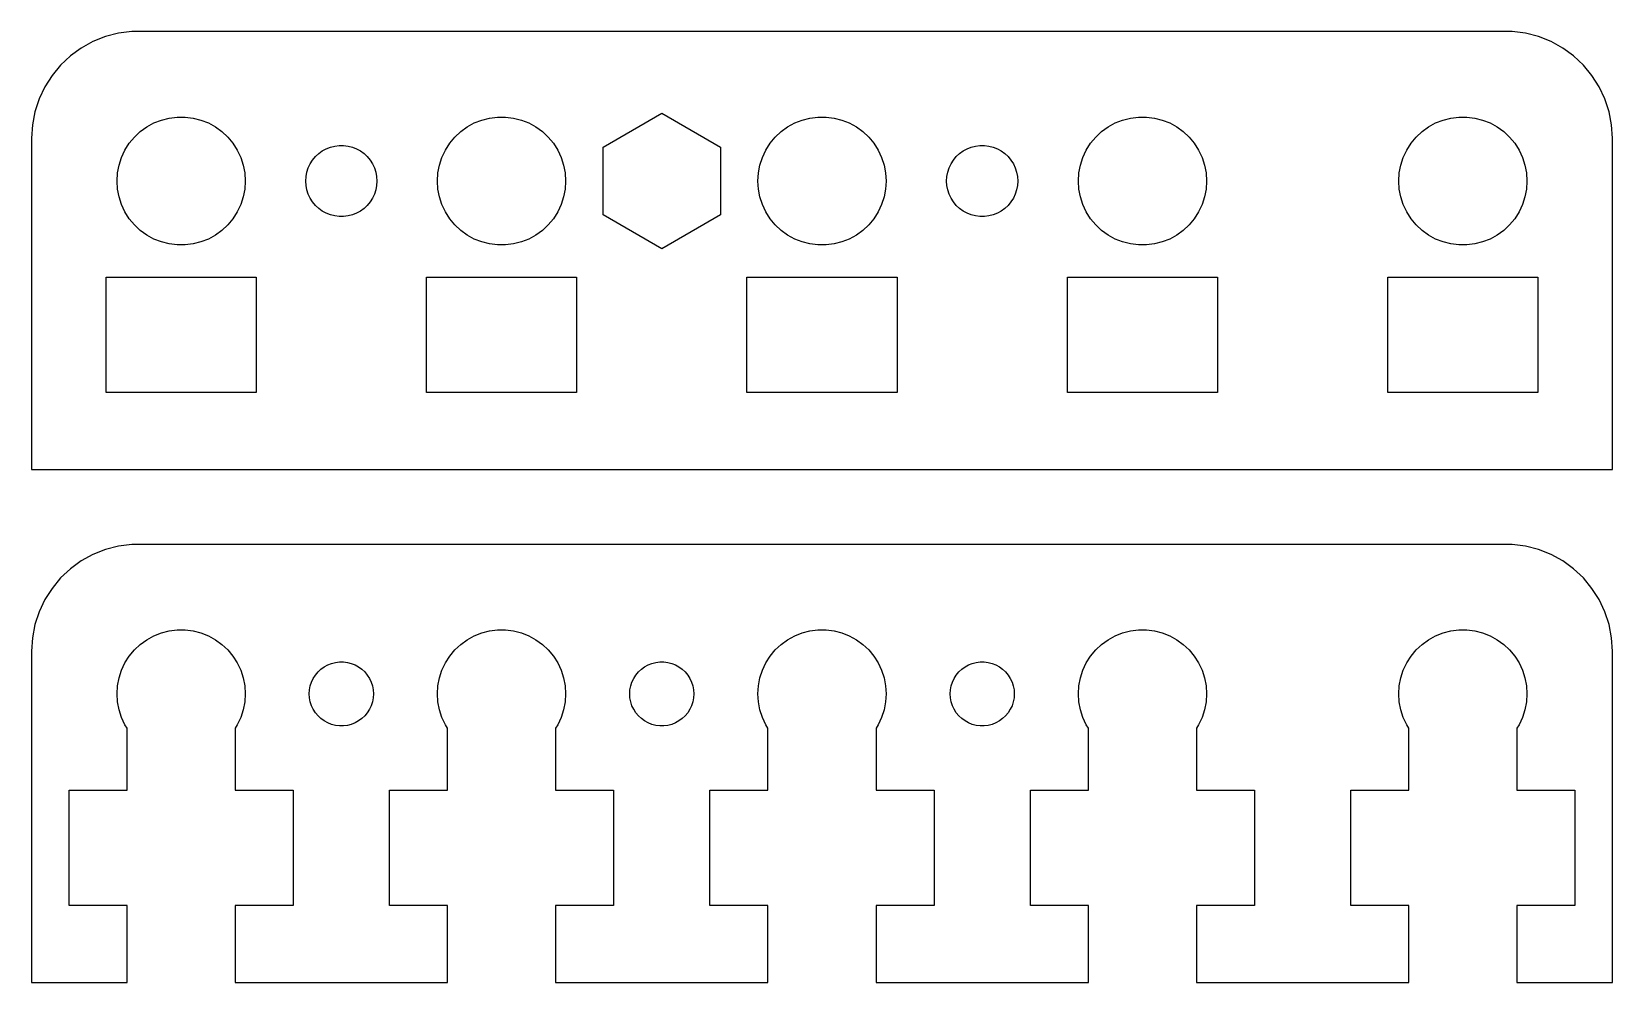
# Model space of a CAD drawing. Header units: metres. Extents: x -37 to 37, y 0 to 92.5.
# Drawn here: x -37 to 37, y 48 to 92.5 of the extents above; entities that cross this region are included whole.
import ezdxf

# ---------------------------------------------------------------- set-up
doc = ezdxf.new("R2010")
doc.units = ezdxf.units.M

msp = doc.modelspace()

# ---------------------------------------------------------------- linework, layer by layer
for p, q in [((-34.1289, 92.0241), (-34.6791, 91.7216)), ((-33.5451, 92.2553), (-34.1289, 92.0241)), ((-32.9369, 92.4114), (-33.5451, 92.2553)), ((-32.3139, 92.4901), (-32.9369, 92.4114)), ((32.3139, 92.4901), (-32.3139, 92.4901)), ((32.9369, 92.4114), (32.3139, 92.4901)), ((33.5451, 92.2553), (32.9369, 92.4114)), ((34.1289, 92.0241), (33.5451, 92.2553)), ((34.6791, 91.7216), (34.1289, 92.0241)), ((-35.1871, 91.3526), (-35.6448, 90.9227)), ((-34.6791, 91.7216), (-35.1871, 91.3526)), ((35.1871, 91.3526), (34.6791, 91.7216)), ((35.6448, 90.9227), (35.1871, 91.3526)), ((-36.0451, 90.4389), (-36.3815, 89.9088)), ((-35.6448, 90.9227), (-36.0451, 90.4389)), ((36.0451, 90.4389), (35.6448, 90.9227)), ((36.3815, 89.9088), (36.0451, 90.4389)), ((-36.3815, 89.9088), (-36.6489, 89.3406)), ((36.6489, 89.3406), (36.3815, 89.9088)), ((-36.6489, 89.3406), (-36.8429, 88.7434)), ((36.8429, 88.7434), (36.6489, 89.3406)), ((-36.9606, 88.1267), (-37, 87.5)), ((-36.8429, 88.7434), (-36.9606, 88.1267)), ((-31.6075, 88.033), (-31.2773, 88.2145)), ((-31.2773, 88.2145), (-30.927, 88.3532)), ((-30.927, 88.3532), (-30.5621, 88.4469)), ((-30.5621, 88.4469), (-30.1884, 88.4941)), ((-30.1884, 88.4941), (-29.8116, 88.4941)), ((-29.8116, 88.4941), (-29.4379, 88.4469)), ((-29.4379, 88.4469), (-29.0729, 88.3532)), ((-29.0729, 88.3532), (-28.7227, 88.2145)), ((-28.7227, 88.2145), (-28.3925, 88.033)), ((-16.6075, 88.033), (-16.2773, 88.2145)), ((-16.2773, 88.2145), (-15.927, 88.3532)), ((-15.927, 88.3532), (-15.5621, 88.4469)), ((-15.5621, 88.4469), (-15.1884, 88.4941)), ((-15.1884, 88.4941), (-14.8116, 88.4941)), ((-14.8116, 88.4941), (-14.4379, 88.4469)), ((-14.4379, 88.4469), (-14.0729, 88.3532)), ((-14.0729, 88.3532), (-13.7227, 88.2145)), ((-13.7227, 88.2145), (-13.3925, 88.033)), ((-10.2483, 87.0867), (-7.49998, 88.6735)), ((-7.49998, 88.6735), (-4.75166, 87.0867)), ((-1.60747, 88.033), (-1.27733, 88.2145)), ((-1.27733, 88.2145), (-0.92705, 88.3532)), ((-0.92705, 88.3532), (-0.56213, 88.4469)), ((-0.56213, 88.4469), (-0.18837, 88.4941)), ((-0.18837, 88.4941), (0.18837, 88.4941)), ((0.18837, 88.4941), (0.56213, 88.4469)), ((0.56213, 88.4469), (0.92705, 88.3532)), ((0.92705, 88.3532), (1.27733, 88.2145)), ((1.27733, 88.2145), (1.60747, 88.033)), ((13.3925, 88.033), (13.7227, 88.2145)), ((13.7227, 88.2145), (14.0729, 88.3532)), ((14.0729, 88.3532), (14.4379, 88.4469)), ((14.4379, 88.4469), (14.8116, 88.4941)), ((14.8116, 88.4941), (15.1884, 88.4941)), ((15.1884, 88.4941), (15.5621, 88.4469)), ((15.5621, 88.4469), (15.927, 88.3532)), ((15.927, 88.3532), (16.2773, 88.2145)), ((16.2773, 88.2145), (16.6075, 88.033)), ((28.3925, 88.033), (28.7227, 88.2145)), ((28.7227, 88.2145), (29.0729, 88.3532)), ((29.0729, 88.3532), (29.4379, 88.4469)), ((29.4379, 88.4469), (29.8116, 88.4941)), ((29.8116, 88.4941), (30.1884, 88.4941)), ((30.1884, 88.4941), (30.5621, 88.4469)), ((30.5621, 88.4469), (30.927, 88.3532)), ((30.927, 88.3532), (31.2773, 88.2145)), ((31.2773, 88.2145), (31.6075, 88.033)), ((36.9606, 88.1267), (36.8429, 88.7434)), ((37, 87.5), (36.9606, 88.1267)), ((-37, 87.5), (-37, 72)), ((-32.427, 87.2634), (-32.1869, 87.5536)), ((-32.1869, 87.5536), (-31.9123, 87.8115)), ((-31.9123, 87.8115), (-31.6075, 88.033)), ((-28.3925, 88.033), (-28.0877, 87.8115)), ((-28.0877, 87.8115), (-27.8131, 87.5536)), ((-27.8131, 87.5536), (-27.5729, 87.2634)), ((-17.427, 87.2634), (-17.1869, 87.5536)), ((-17.1869, 87.5536), (-16.9123, 87.8115)), ((-16.9123, 87.8115), (-16.6075, 88.033)), ((-13.3925, 88.033), (-13.0877, 87.8115)), ((-13.0877, 87.8115), (-12.8131, 87.5536)), ((-12.8131, 87.5536), (-12.5729, 87.2634)), ((-2.42705, 87.2634), (-2.1869, 87.5536)), ((-2.1869, 87.5536), (-1.91226, 87.8115)), ((-1.91226, 87.8115), (-1.60747, 88.033)), ((1.60747, 88.033), (1.91226, 87.8115)), ((1.91226, 87.8115), (2.1869, 87.5536)), ((2.1869, 87.5536), (2.42705, 87.2634)), ((12.5729, 87.2634), (12.8131, 87.5536)), ((12.8131, 87.5536), (13.0877, 87.8115)), ((13.0877, 87.8115), (13.3925, 88.033)), ((16.6075, 88.033), (16.9123, 87.8115)), ((16.9123, 87.8115), (17.1869, 87.5536)), ((17.1869, 87.5536), (17.427, 87.2634)), ((27.5729, 87.2634), (27.8131, 87.5536)), ((27.8131, 87.5536), (28.0877, 87.8115)), ((28.0877, 87.8115), (28.3925, 88.033)), ((31.6075, 88.033), (31.9123, 87.8115)), ((31.9123, 87.8115), (32.1869, 87.5536)), ((32.1869, 87.5536), (32.427, 87.2634)), ((37, 72), (37, 87.5)), ((-32.9057, 86.2461), (-32.7893, 86.6044)), ((-32.7893, 86.6044), (-32.6289, 86.9453)), ((-32.6289, 86.9453), (-32.427, 87.2634)), ((-27.5729, 87.2634), (-27.3711, 86.9453)), ((-27.3711, 86.9453), (-27.2107, 86.6044)), ((-27.2107, 86.6044), (-27.0942, 86.2461)), ((-23.8468, 86.4785), (-23.7135, 86.6396)), ((-23.7135, 86.6396), (-23.5611, 86.7827)), ((-23.5611, 86.7827), (-23.392, 86.9055)), ((-23.392, 86.9055), (-23.2088, 87.0063)), ((-23.2088, 87.0063), (-23.0144, 87.0832)), ((-23.0144, 87.0832), (-22.8119, 87.1352)), ((-22.8119, 87.1352), (-22.6045, 87.1614)), ((-22.6045, 87.1614), (-22.3955, 87.1614)), ((-22.3955, 87.1614), (-22.1881, 87.1352)), ((-22.1881, 87.1352), (-21.9856, 87.0832)), ((-21.9856, 87.0832), (-21.7912, 87.0063)), ((-21.7912, 87.0063), (-21.608, 86.9055)), ((-21.608, 86.9055), (-21.4389, 86.7827)), ((-21.4389, 86.7827), (-21.2865, 86.6396)), ((-21.2865, 86.6396), (-21.1532, 86.4785)), ((-17.9057, 86.2461), (-17.7893, 86.6044)), ((-17.7893, 86.6044), (-17.6289, 86.9453)), ((-17.6289, 86.9453), (-17.427, 87.2634)), ((-12.5729, 87.2634), (-12.3711, 86.9453)), ((-12.3711, 86.9453), (-12.2107, 86.6044)), ((-12.2107, 86.6044), (-12.0942, 86.2461)), ((-10.2483, 83.9133), (-10.2483, 87.0867)), ((-4.75166, 87.0867), (-4.75166, 83.9133)), ((-2.90575, 86.2461), (-2.78932, 86.6044)), ((-2.78932, 86.6044), (-2.62891, 86.9453)), ((-2.62891, 86.9453), (-2.42705, 87.2634)), ((2.42705, 87.2634), (2.62891, 86.9453)), ((2.62891, 86.9453), (2.78932, 86.6044)), ((2.78932, 86.6044), (2.90575, 86.2461)), ((6.15321, 86.4785), (6.28647, 86.6396)), ((6.28647, 86.6396), (6.43887, 86.7827)), ((6.43887, 86.7827), (6.608, 86.9055)), ((6.608, 86.9055), (6.7912, 87.0063)), ((6.7912, 87.0063), (6.98557, 87.0832)), ((6.98557, 87.0832), (7.18806, 87.1352)), ((7.18806, 87.1352), (7.39546, 87.1614)), ((7.39546, 87.1614), (7.60452, 87.1614)), ((7.60452, 87.1614), (7.81192, 87.1352)), ((7.81192, 87.1352), (8.01442, 87.0832)), ((8.01442, 87.0832), (8.20879, 87.0063)), ((8.20879, 87.0063), (8.39198, 86.9055)), ((8.39198, 86.9055), (8.56111, 86.7827)), ((8.56111, 86.7827), (8.71352, 86.6396)), ((8.71352, 86.6396), (8.84677, 86.4785)), ((12.0942, 86.2461), (12.2107, 86.6044)), ((12.2107, 86.6044), (12.3711, 86.9453)), ((12.3711, 86.9453), (12.5729, 87.2634)), ((17.427, 87.2634), (17.6289, 86.9453)), ((17.6289, 86.9453), (17.7893, 86.6044)), ((17.7893, 86.6044), (17.9057, 86.2461)), ((27.0942, 86.2461), (27.2107, 86.6044)), ((27.2107, 86.6044), (27.3711, 86.9453)), ((27.3711, 86.9453), (27.5729, 87.2634)), ((32.427, 87.2634), (32.6289, 86.9453)), ((32.6289, 86.9453), (32.7893, 86.6044)), ((32.7893, 86.6044), (32.9057, 86.2461)), ((-33, 85.5), (-32.9763, 85.876)), ((-32.9763, 85.876), (-32.9057, 86.2461)), ((-27.0942, 86.2461), (-27.0237, 85.876)), ((-27.0237, 85.876), (-27, 85.5)), ((-24.1516, 85.7086), (-24.1124, 85.914)), ((-24.1124, 85.914), (-24.0478, 86.1128)), ((-24.0478, 86.1128), (-23.9588, 86.302)), ((-23.9588, 86.302), (-23.8468, 86.4785)), ((-21.1532, 86.4785), (-21.0412, 86.302)), ((-21.0412, 86.302), (-20.9522, 86.1128)), ((-20.9522, 86.1128), (-20.8876, 85.914)), ((-20.8876, 85.914), (-20.8484, 85.7086)), ((-18, 85.5), (-17.9763, 85.876)), ((-17.9763, 85.876), (-17.9057, 86.2461)), ((-12.0942, 86.2461), (-12.0237, 85.876)), ((-12.0237, 85.876), (-12, 85.5)), ((-3, 85.5), (-2.97633, 85.876)), ((-2.97633, 85.876), (-2.90575, 86.2461)), ((2.90575, 86.2461), (2.97633, 85.876)), ((2.97633, 85.876), (3, 85.5)), ((5.84842, 85.7086), (5.88759, 85.914)), ((5.88759, 85.914), (5.95219, 86.1128)), ((5.95219, 86.1128), (6.0412, 86.302)), ((6.0412, 86.302), (6.15321, 86.4785)), ((8.84677, 86.4785), (8.95879, 86.302)), ((8.95879, 86.302), (9.04779, 86.1128)), ((9.04779, 86.1128), (9.1124, 85.914)), ((9.1124, 85.914), (9.15157, 85.7086)), ((12, 85.5), (12.0237, 85.876)), ((12.0237, 85.876), (12.0942, 86.2461)), ((17.9057, 86.2461), (17.9763, 85.876)), ((17.9763, 85.876), (18, 85.5)), ((27, 85.5), (27.0237, 85.876)), ((27.0237, 85.876), (27.0942, 86.2461)), ((32.9057, 86.2461), (32.9763, 85.876)), ((32.9763, 85.876), (33, 85.5)), ((-32.9763, 85.124), (-33, 85.5)), ((-32.9057, 84.7539), (-32.9763, 85.124)), ((-27.0237, 85.124), (-27.0942, 84.7539)), ((-27, 85.5), (-27.0237, 85.124)), ((-24.1647, 85.5), (-24.1516, 85.7086)), ((-24.1516, 85.2914), (-24.1647, 85.5)), ((-24.1124, 85.086), (-24.1516, 85.2914)), ((-20.8484, 85.2914), (-20.8876, 85.086)), ((-20.8484, 85.7086), (-20.8353, 85.5)), ((-20.8353, 85.5), (-20.8484, 85.2914)), ((-17.9763, 85.124), (-18, 85.5)), ((-17.9057, 84.7539), (-17.9763, 85.124)), ((-12.0237, 85.124), (-12.0942, 84.7539)), ((-12, 85.5), (-12.0237, 85.124)), ((-2.97633, 85.124), (-3, 85.5)), ((-2.90575, 84.7539), (-2.97633, 85.124)), ((2.97633, 85.124), (2.90575, 84.7539)), ((3, 85.5), (2.97633, 85.124)), ((5.83528, 85.5), (5.84842, 85.7086)), ((5.84842, 85.2914), (5.83528, 85.5)), ((5.88759, 85.086), (5.84842, 85.2914)), ((9.15157, 85.2914), (9.1124, 85.086)), ((9.15157, 85.7086), (9.1647, 85.5)), ((9.1647, 85.5), (9.15157, 85.2914)), ((12.0237, 85.124), (12, 85.5)), ((12.0942, 84.7539), (12.0237, 85.124)), ((17.9763, 85.124), (17.9057, 84.7539)), ((18, 85.5), (17.9763, 85.124)), ((27.0237, 85.124), (27, 85.5)), ((27.0942, 84.7539), (27.0237, 85.124)), ((32.9763, 85.124), (32.9057, 84.7539)), ((33, 85.5), (32.9763, 85.124)), ((-32.7893, 84.3956), (-32.9057, 84.7539)), ((-32.6289, 84.0547), (-32.7893, 84.3956)), ((-27.2107, 84.3956), (-27.3711, 84.0547)), ((-27.0942, 84.7539), (-27.2107, 84.3956)), ((-24.0478, 84.8872), (-24.1124, 85.086)), ((-23.9588, 84.698), (-24.0478, 84.8872)), ((-23.8468, 84.5215), (-23.9588, 84.698)), ((-23.7135, 84.3604), (-23.8468, 84.5215)), ((-23.5611, 84.2173), (-23.7135, 84.3604)), ((-21.2865, 84.3604), (-21.4389, 84.2173)), ((-21.1532, 84.5215), (-21.2865, 84.3604)), ((-21.0412, 84.698), (-21.1532, 84.5215)), ((-20.9522, 84.8872), (-21.0412, 84.698)), ((-20.8876, 85.086), (-20.9522, 84.8872)), ((-17.7893, 84.3956), (-17.9057, 84.7539)), ((-17.6289, 84.0547), (-17.7893, 84.3956)), ((-12.2107, 84.3956), (-12.3711, 84.0547)), ((-12.0942, 84.7539), (-12.2107, 84.3956)), ((-2.78932, 84.3956), (-2.90575, 84.7539)), ((-2.62891, 84.0547), (-2.78932, 84.3956)), ((2.78932, 84.3956), (2.62891, 84.0547)), ((2.90575, 84.7539), (2.78932, 84.3956)), ((5.95219, 84.8872), (5.88759, 85.086)), ((6.0412, 84.698), (5.95219, 84.8872)), ((6.15321, 84.5215), (6.0412, 84.698)), ((6.28647, 84.3604), (6.15321, 84.5215)), ((6.43887, 84.2173), (6.28647, 84.3604)), ((8.71352, 84.3604), (8.56111, 84.2173)), ((8.84677, 84.5215), (8.71352, 84.3604)), ((8.95879, 84.698), (8.84677, 84.5215)), ((9.04779, 84.8872), (8.95879, 84.698)), ((9.1124, 85.086), (9.04779, 84.8872)), ((12.2107, 84.3956), (12.0942, 84.7539)), ((12.3711, 84.0547), (12.2107, 84.3956)), ((17.7893, 84.3956), (17.6289, 84.0547)), ((17.9057, 84.7539), (17.7893, 84.3956)), ((27.2107, 84.3956), (27.0942, 84.7539)), ((27.3711, 84.0547), (27.2107, 84.3956)), ((32.7893, 84.3956), (32.6289, 84.0547)), ((32.9057, 84.7539), (32.7893, 84.3956)), ((-32.427, 83.7366), (-32.6289, 84.0547)), ((-32.1869, 83.4464), (-32.427, 83.7366)), ((-27.5729, 83.7366), (-27.8131, 83.4464)), ((-27.3711, 84.0547), (-27.5729, 83.7366)), ((-23.392, 84.0944), (-23.5611, 84.2173)), ((-23.2088, 83.9937), (-23.392, 84.0944)), ((-23.0144, 83.9168), (-23.2088, 83.9937)), ((-22.8119, 83.8648), (-23.0144, 83.9168)), ((-22.6045, 83.8386), (-22.8119, 83.8648)), ((-22.3955, 83.8386), (-22.6045, 83.8386)), ((-22.1881, 83.8648), (-22.3955, 83.8386)), ((-21.9856, 83.9168), (-22.1881, 83.8648)), ((-21.7912, 83.9937), (-21.9856, 83.9168)), ((-21.608, 84.0944), (-21.7912, 83.9937)), ((-21.4389, 84.2173), (-21.608, 84.0944)), ((-17.427, 83.7366), (-17.6289, 84.0547)), ((-17.1869, 83.4464), (-17.427, 83.7366)), ((-12.5729, 83.7366), (-12.8131, 83.4464)), ((-12.3711, 84.0547), (-12.5729, 83.7366)), ((-7.5, 82.3265), (-10.2483, 83.9133)), ((-4.75166, 83.9133), (-7.5, 82.3265)), ((-2.42705, 83.7366), (-2.62891, 84.0547)), ((-2.1869, 83.4464), (-2.42705, 83.7366)), ((2.42705, 83.7366), (2.1869, 83.4464)), ((2.62891, 84.0547), (2.42705, 83.7366)), ((6.608, 84.0944), (6.43887, 84.2173)), ((6.7912, 83.9937), (6.608, 84.0944)), ((6.98557, 83.9168), (6.7912, 83.9937)), ((7.18806, 83.8648), (6.98557, 83.9168)), ((7.39546, 83.8386), (7.18806, 83.8648)), ((7.60452, 83.8386), (7.39546, 83.8386)), ((7.81192, 83.8648), (7.60452, 83.8386)), ((8.01442, 83.9168), (7.81192, 83.8648)), ((8.20879, 83.9937), (8.01442, 83.9168)), ((8.39198, 84.0944), (8.20879, 83.9937)), ((8.56111, 84.2173), (8.39198, 84.0944)), ((12.5729, 83.7366), (12.3711, 84.0547)), ((12.8131, 83.4464), (12.5729, 83.7366)), ((17.427, 83.7366), (17.1869, 83.4464)), ((17.6289, 84.0547), (17.427, 83.7366)), ((27.5729, 83.7366), (27.3711, 84.0547)), ((27.8131, 83.4464), (27.5729, 83.7366)), ((32.427, 83.7366), (32.1869, 83.4464)), ((32.6289, 84.0547), (32.427, 83.7366)), ((-31.9123, 83.1884), (-32.1869, 83.4464)), ((-31.6075, 82.967), (-31.9123, 83.1884)), ((-31.2773, 82.7855), (-31.6075, 82.967)), ((-28.3925, 82.967), (-28.7227, 82.7855)), ((-28.0877, 83.1884), (-28.3925, 82.967)), ((-27.8131, 83.4464), (-28.0877, 83.1884)), ((-16.9123, 83.1884), (-17.1869, 83.4464)), ((-16.6075, 82.967), (-16.9123, 83.1884)), ((-16.2773, 82.7855), (-16.6075, 82.967)), ((-13.3925, 82.967), (-13.7227, 82.7855)), ((-13.0877, 83.1884), (-13.3925, 82.967)), ((-12.8131, 83.4464), (-13.0877, 83.1884)), ((-1.91226, 83.1884), (-2.1869, 83.4464)), ((-1.60747, 82.967), (-1.91226, 83.1884)), ((-1.27733, 82.7855), (-1.60747, 82.967)), ((1.60747, 82.967), (1.27733, 82.7855)), ((1.91226, 83.1884), (1.60747, 82.967)), ((2.1869, 83.4464), (1.91226, 83.1884)), ((13.0877, 83.1884), (12.8131, 83.4464)), ((13.3925, 82.967), (13.0877, 83.1884)), ((13.7227, 82.7855), (13.3925, 82.967)), ((16.6075, 82.967), (16.2773, 82.7855)), ((16.9123, 83.1884), (16.6075, 82.967)), ((17.1869, 83.4464), (16.9123, 83.1884)), ((28.0877, 83.1884), (27.8131, 83.4464)), ((28.3925, 82.967), (28.0877, 83.1884)), ((28.7227, 82.7855), (28.3925, 82.967)), ((31.6075, 82.967), (31.2773, 82.7855)), ((31.9123, 83.1884), (31.6075, 82.967)), ((32.1869, 83.4464), (31.9123, 83.1884)), ((-30.927, 82.6468), (-31.2773, 82.7855)), ((-30.5621, 82.5531), (-30.927, 82.6468)), ((-30.1884, 82.5059), (-30.5621, 82.5531)), ((-29.8116, 82.5059), (-30.1884, 82.5059)), ((-29.4379, 82.5531), (-29.8116, 82.5059)), ((-29.0729, 82.6468), (-29.4379, 82.5531)), ((-28.7227, 82.7855), (-29.0729, 82.6468)), ((-15.927, 82.6468), (-16.2773, 82.7855)), ((-15.5621, 82.5531), (-15.927, 82.6468)), ((-15.1884, 82.5059), (-15.5621, 82.5531)), ((-14.8116, 82.5059), (-15.1884, 82.5059)), ((-14.4379, 82.5531), (-14.8116, 82.5059)), ((-14.0729, 82.6468), (-14.4379, 82.5531)), ((-13.7227, 82.7855), (-14.0729, 82.6468)), ((-0.92705, 82.6468), (-1.27733, 82.7855)), ((-0.56213, 82.5531), (-0.92705, 82.6468)), ((-0.18837, 82.5059), (-0.56213, 82.5531)), ((0.18837, 82.5059), (-0.18837, 82.5059)), ((0.56213, 82.5531), (0.18837, 82.5059)), ((0.92705, 82.6468), (0.56213, 82.5531)), ((1.27733, 82.7855), (0.92705, 82.6468)), ((14.0729, 82.6468), (13.7227, 82.7855)), ((14.4379, 82.5531), (14.0729, 82.6468)), ((14.8116, 82.5059), (14.4379, 82.5531)), ((15.1884, 82.5059), (14.8116, 82.5059)), ((15.5621, 82.5531), (15.1884, 82.5059)), ((15.927, 82.6468), (15.5621, 82.5531)), ((16.2773, 82.7855), (15.927, 82.6468)), ((29.0729, 82.6468), (28.7227, 82.7855)), ((29.4379, 82.5531), (29.0729, 82.6468)), ((29.8116, 82.5059), (29.4379, 82.5531)), ((30.1884, 82.5059), (29.8116, 82.5059)), ((30.5621, 82.5531), (30.1884, 82.5059)), ((30.927, 82.6468), (30.5621, 82.5531)), ((31.2773, 82.7855), (30.927, 82.6468)), ((-33.5142, 75.6), (-33.5142, 81)), ((-33.5142, 81), (-26.4858, 81)), ((-26.4858, 81), (-26.4858, 75.6)), ((-18.5142, 75.6), (-18.5142, 81)), ((-18.5142, 81), (-11.4858, 81)), ((-11.4858, 81), (-11.4858, 75.6)), ((-3.51418, 75.6), (-3.51418, 81)), ((-3.51418, 81), (3.51418, 81)), ((3.51418, 81), (3.51418, 75.6)), ((11.4858, 75.6), (11.4858, 81)), ((11.4858, 81), (18.5142, 81)), ((18.5142, 81), (18.5142, 75.6)), ((26.4858, 75.6), (26.4858, 81)), ((26.4858, 81), (33.5142, 81)), ((33.5142, 81), (33.5142, 75.6)), ((-26.4858, 75.6), (-33.5142, 75.6)), ((-11.4858, 75.6), (-18.5142, 75.6)), ((3.51418, 75.6), (-3.51418, 75.6)), ((18.5142, 75.6), (11.4858, 75.6)), ((33.5142, 75.6), (26.4858, 75.6)), ((-37, 72), (37, 72)), ((-33.5451, 68.2553), (-34.1289, 68.0241)), ((-32.9369, 68.4114), (-33.5451, 68.2553)), ((-32.3139, 68.4901), (-32.9369, 68.4114)), ((32.3139, 68.4901), (-32.3139, 68.4901)), ((32.9369, 68.4114), (32.3139, 68.4901)), ((33.5451, 68.2553), (32.9369, 68.4114)), ((34.1289, 68.0241), (33.5451, 68.2553)), ((-35.1871, 67.3526), (-35.6448, 66.9227)), ((-34.6791, 67.7216), (-35.1871, 67.3526)), ((-34.1289, 68.0241), (-34.6791, 67.7216)), ((34.6791, 67.7216), (34.1289, 68.0241)), ((35.1871, 67.3526), (34.6791, 67.7216)), ((35.6448, 66.9227), (35.1871, 67.3526)), ((-35.6448, 66.9227), (-36.0451, 66.4389)), ((36.0451, 66.4389), (35.6448, 66.9227)), ((-36.3815, 65.9088), (-36.6489, 65.3406)), ((-36.0451, 66.4389), (-36.3815, 65.9088)), ((36.3815, 65.9088), (36.0451, 66.4389)), ((36.6489, 65.3406), (36.3815, 65.9088)), ((-36.6489, 65.3406), (-36.8429, 64.7434)), ((36.8429, 64.7434), (36.6489, 65.3406)), ((-36.8429, 64.7434), (-36.9606, 64.1267)), ((-30.927, 64.3532), (-30.5621, 64.4469)), ((-30.5621, 64.4469), (-30.1884, 64.4941)), ((-30.1884, 64.4941), (-29.8116, 64.4941)), ((-29.8116, 64.4941), (-29.4379, 64.4469)), ((-29.4379, 64.4469), (-29.0729, 64.3532)), ((-15.927, 64.3532), (-15.5621, 64.4469)), ((-15.5621, 64.4469), (-15.1884, 64.4941)), ((-15.1884, 64.4941), (-14.8116, 64.4941)), ((-14.8116, 64.4941), (-14.4379, 64.4469)), ((-14.4379, 64.4469), (-14.0729, 64.3532)), ((-0.92705, 64.3532), (-0.56213, 64.4469)), ((-0.56213, 64.4469), (-0.18837, 64.4941)), ((-0.18837, 64.4941), (0.18837, 64.4941)), ((0.18837, 64.4941), (0.56213, 64.4469)), ((0.56213, 64.4469), (0.92705, 64.3532)), ((14.0729, 64.3532), (14.4379, 64.4469)), ((14.4379, 64.4469), (14.8116, 64.4941)), ((14.8116, 64.4941), (15.1884, 64.4941)), ((15.1884, 64.4941), (15.5621, 64.4469)), ((15.5621, 64.4469), (15.927, 64.3532)), ((29.0729, 64.3532), (29.4379, 64.4469)), ((29.4379, 64.4469), (29.8116, 64.4941)), ((29.8116, 64.4941), (30.1884, 64.4941)), ((30.1884, 64.4941), (30.5621, 64.4469)), ((30.5621, 64.4469), (30.927, 64.3532)), ((36.9606, 64.1267), (36.8429, 64.7434)), ((-36.9606, 64.1267), (-37, 63.5)), ((-32.1869, 63.5536), (-31.9123, 63.8115)), ((-31.9123, 63.8115), (-31.6075, 64.033)), ((-31.6075, 64.033), (-31.2773, 64.2145)), ((-31.2773, 64.2145), (-30.927, 64.3532)), ((-29.0729, 64.3532), (-28.7227, 64.2145)), ((-28.7227, 64.2145), (-28.3925, 64.033)), ((-28.3925, 64.033), (-28.0877, 63.8115)), ((-28.0877, 63.8115), (-27.8131, 63.5536)), ((-17.1869, 63.5536), (-16.9123, 63.8115)), ((-16.9123, 63.8115), (-16.6075, 64.033)), ((-16.6075, 64.033), (-16.2773, 64.2145)), ((-16.2773, 64.2145), (-15.927, 64.3532)), ((-14.0729, 64.3532), (-13.7227, 64.2145)), ((-13.7227, 64.2145), (-13.3925, 64.033)), ((-13.3925, 64.033), (-13.0877, 63.8115)), ((-13.0877, 63.8115), (-12.8131, 63.5536)), ((-2.1869, 63.5536), (-1.91226, 63.8115)), ((-1.91226, 63.8115), (-1.60747, 64.033)), ((-1.60747, 64.033), (-1.27733, 64.2145)), ((-1.27733, 64.2145), (-0.92705, 64.3532)), ((0.92705, 64.3532), (1.27733, 64.2145)), ((1.27733, 64.2145), (1.60747, 64.033)), ((1.60747, 64.033), (1.91226, 63.8115)), ((1.91226, 63.8115), (2.1869, 63.5536)), ((12.8131, 63.5536), (13.0877, 63.8115)), ((13.0877, 63.8115), (13.3925, 64.033)), ((13.3925, 64.033), (13.7227, 64.2145)), ((13.7227, 64.2145), (14.0729, 64.3532)), ((15.927, 64.3532), (16.2773, 64.2145)), ((16.2773, 64.2145), (16.6075, 64.033)), ((16.6075, 64.033), (16.9123, 63.8115)), ((16.9123, 63.8115), (17.1869, 63.5536)), ((27.8131, 63.5536), (28.0877, 63.8115)), ((28.0877, 63.8115), (28.3925, 64.033)), ((28.3925, 64.033), (28.7227, 64.2145)), ((28.7227, 64.2145), (29.0729, 64.3532)), ((30.927, 64.3532), (31.2773, 64.2145)), ((31.2773, 64.2145), (31.6075, 64.033)), ((31.6075, 64.033), (31.9123, 63.8115)), ((31.9123, 63.8115), (32.1869, 63.5536)), ((37, 63.5), (36.9606, 64.1267)), ((-37, 63.5), (-37, 48)), ((-32.7893, 62.6044), (-32.6289, 62.9453)), ((-32.6289, 62.9453), (-32.427, 63.2634)), ((-32.427, 63.2634), (-32.1869, 63.5536)), ((-27.8131, 63.5536), (-27.5729, 63.2634)), ((-27.5729, 63.2634), (-27.3711, 62.9453)), ((-27.3711, 62.9453), (-27.2107, 62.6044)), ((-23.1387, 62.8572), (-22.9635, 62.9266)), ((-22.9635, 62.9266), (-22.7811, 62.9734)), ((-22.7811, 62.9734), (-22.5942, 62.997)), ((-22.5942, 62.997), (-22.4058, 62.997)), ((-22.4058, 62.997), (-22.2189, 62.9734)), ((-22.2189, 62.9734), (-22.0365, 62.9266)), ((-22.0365, 62.9266), (-21.8613, 62.8572)), ((-17.7893, 62.6044), (-17.6289, 62.9453)), ((-17.6289, 62.9453), (-17.427, 63.2634)), ((-17.427, 63.2634), (-17.1869, 63.5536)), ((-12.8131, 63.5536), (-12.5729, 63.2634)), ((-12.5729, 63.2634), (-12.3711, 62.9453)), ((-12.3711, 62.9453), (-12.2107, 62.6044)), ((-8.13866, 62.8572), (-7.96352, 62.9266)), ((-7.96352, 62.9266), (-7.78107, 62.9734)), ((-7.78107, 62.9734), (-7.59418, 62.997)), ((-7.59418, 62.997), (-7.40581, 62.997)), ((-7.40581, 62.997), (-7.21892, 62.9734)), ((-7.21892, 62.9734), (-7.03647, 62.9266)), ((-7.03647, 62.9266), (-6.86133, 62.8572)), ((-2.78932, 62.6044), (-2.62891, 62.9453)), ((-2.62891, 62.9453), (-2.42705, 63.2634)), ((-2.42705, 63.2634), (-2.1869, 63.5536)), ((2.1869, 63.5536), (2.42705, 63.2634)), ((2.42705, 63.2634), (2.62891, 62.9453)), ((2.62891, 62.9453), (2.78932, 62.6044)), ((6.86133, 62.8572), (7.03647, 62.9266)), ((7.03647, 62.9266), (7.21892, 62.9734)), ((7.21892, 62.9734), (7.40581, 62.997)), ((7.40581, 62.997), (7.59418, 62.997)), ((7.59418, 62.997), (7.78107, 62.9734)), ((7.78107, 62.9734), (7.96352, 62.9266)), ((7.96352, 62.9266), (8.13866, 62.8572)), ((12.2107, 62.6044), (12.3711, 62.9453)), ((12.3711, 62.9453), (12.5729, 63.2634)), ((12.5729, 63.2634), (12.8131, 63.5536)), ((17.1869, 63.5536), (17.427, 63.2634)), ((17.427, 63.2634), (17.6289, 62.9453)), ((17.6289, 62.9453), (17.7893, 62.6044)), ((27.2107, 62.6044), (27.3711, 62.9453)), ((27.3711, 62.9453), (27.5729, 63.2634)), ((27.5729, 63.2634), (27.8131, 63.5536)), ((32.1869, 63.5536), (32.427, 63.2634)), ((32.427, 63.2634), (32.6289, 62.9453)), ((32.6289, 62.9453), (32.7893, 62.6044)), ((37, 48), (37, 63.5)), ((-32.9763, 61.876), (-32.9057, 62.2461)), ((-32.9057, 62.2461), (-32.7893, 62.6044)), ((-27.2107, 62.6044), (-27.0942, 62.2461)), ((-27.0942, 62.2461), (-27.0237, 61.876)), ((-23.8947, 62.0522), (-23.8145, 62.2226)), ((-23.8145, 62.2226), (-23.7135, 62.3817)), ((-23.7135, 62.3817), (-23.5934, 62.5268)), ((-23.5934, 62.5268), (-23.4561, 62.6558)), ((-23.4561, 62.6558), (-23.3037, 62.7665)), ((-23.3037, 62.7665), (-23.1387, 62.8572)), ((-21.8613, 62.8572), (-21.6963, 62.7665)), ((-21.6963, 62.7665), (-21.5439, 62.6558)), ((-21.5439, 62.6558), (-21.4065, 62.5268)), ((-21.4065, 62.5268), (-21.2865, 62.3817)), ((-21.2865, 62.3817), (-21.1855, 62.2226)), ((-21.1855, 62.2226), (-21.1053, 62.0522)), ((-17.9763, 61.876), (-17.9057, 62.2461)), ((-17.9057, 62.2461), (-17.7893, 62.6044)), ((-12.2107, 62.6044), (-12.0942, 62.2461)), ((-12.0942, 62.2461), (-12.0237, 61.876)), ((-8.89465, 62.0522), (-8.81445, 62.2226)), ((-8.81445, 62.2226), (-8.71352, 62.3817)), ((-8.71352, 62.3817), (-8.59344, 62.5268)), ((-8.59344, 62.5268), (-8.45613, 62.6558)), ((-8.45613, 62.6558), (-8.30373, 62.7665)), ((-8.30373, 62.7665), (-8.13866, 62.8572)), ((-6.86133, 62.8572), (-6.69626, 62.7665)), ((-6.69626, 62.7665), (-6.54385, 62.6558)), ((-6.54385, 62.6558), (-6.40654, 62.5268)), ((-6.40654, 62.5268), (-6.28647, 62.3817)), ((-6.28647, 62.3817), (-6.18553, 62.2226)), ((-6.18553, 62.2226), (-6.10533, 62.0522)), ((-2.97633, 61.876), (-2.90575, 62.2461)), ((-2.90575, 62.2461), (-2.78932, 62.6044)), ((2.78932, 62.6044), (2.90575, 62.2461)), ((2.90575, 62.2461), (2.97633, 61.876)), ((6.10533, 62.0522), (6.18553, 62.2226)), ((6.18553, 62.2226), (6.28647, 62.3817)), ((6.28647, 62.3817), (6.40654, 62.5268)), ((6.40654, 62.5268), (6.54385, 62.6558)), ((6.54385, 62.6558), (6.69626, 62.7665)), ((6.69626, 62.7665), (6.86133, 62.8572)), ((8.13866, 62.8572), (8.30373, 62.7665)), ((8.30373, 62.7665), (8.45613, 62.6558)), ((8.45613, 62.6558), (8.59344, 62.5268)), ((8.59344, 62.5268), (8.71352, 62.3817)), ((8.71352, 62.3817), (8.81445, 62.2226)), ((8.81445, 62.2226), (8.89465, 62.0522)), ((12.0237, 61.876), (12.0942, 62.2461)), ((12.0942, 62.2461), (12.2107, 62.6044)), ((17.7893, 62.6044), (17.9057, 62.2461)), ((17.9057, 62.2461), (17.9763, 61.876)), ((27.0237, 61.876), (27.0942, 62.2461)), ((27.0942, 62.2461), (27.2107, 62.6044)), ((32.7893, 62.6044), (32.9057, 62.2461)), ((32.9057, 62.2461), (32.9763, 61.876)), ((-33, 61.5), (-32.9763, 61.876)), ((-32.9763, 61.124), (-33, 61.5)), ((-27.0237, 61.876), (-27, 61.5)), ((-27, 61.5), (-27.0237, 61.124)), ((-24, 61.5), (-23.9882, 61.688)), ((-23.9882, 61.312), (-24, 61.5)), ((-23.9882, 61.688), (-23.9529, 61.873)), ((-23.9529, 61.873), (-23.8947, 62.0522)), ((-21.1053, 62.0522), (-21.0471, 61.873)), ((-21.0471, 61.873), (-21.0118, 61.688)), ((-21.0118, 61.688), (-21, 61.5)), ((-21, 61.5), (-21.0118, 61.312)), ((-18, 61.5), (-17.9763, 61.876)), ((-17.9763, 61.124), (-18, 61.5)), ((-12.0237, 61.876), (-12, 61.5)), ((-12, 61.5), (-12.0237, 61.124)), ((-9, 61.5), (-8.98816, 61.688)), ((-8.98816, 61.312), (-9, 61.5)), ((-8.98816, 61.688), (-8.95287, 61.873)), ((-8.95287, 61.873), (-8.89465, 62.0522)), ((-6.10533, 62.0522), (-6.04712, 61.873)), ((-6.04712, 61.873), (-6.01183, 61.688)), ((-6.01183, 61.688), (-6, 61.5)), ((-6, 61.5), (-6.01183, 61.312)), ((-3, 61.5), (-2.97633, 61.876)), ((-2.97633, 61.124), (-3, 61.5)), ((2.97633, 61.876), (3, 61.5)), ((3, 61.5), (2.97633, 61.124)), ((6, 61.5), (6.01183, 61.688)), ((6.01183, 61.312), (6, 61.5)), ((6.01183, 61.688), (6.04712, 61.873)), ((6.04712, 61.873), (6.10533, 62.0522)), ((8.89465, 62.0522), (8.95287, 61.873)), ((8.95287, 61.873), (8.98816, 61.688)), ((8.98816, 61.688), (9, 61.5)), ((9, 61.5), (8.98816, 61.312)), ((12, 61.5), (12.0237, 61.876)), ((12.0237, 61.124), (12, 61.5)), ((17.9763, 61.876), (18, 61.5)), ((18, 61.5), (17.9763, 61.124)), ((27, 61.5), (27.0237, 61.876)), ((27.0237, 61.124), (27, 61.5)), ((32.9763, 61.876), (33, 61.5)), ((33, 61.5), (32.9763, 61.124)), ((-32.9057, 60.7539), (-32.9763, 61.124)), ((-32.7893, 60.3956), (-32.9057, 60.7539)), ((-27.0942, 60.7539), (-27.2107, 60.3956)), ((-27.0237, 61.124), (-27.0942, 60.7539)), ((-23.9529, 61.127), (-23.9882, 61.312)), ((-23.8947, 60.9478), (-23.9529, 61.127)), ((-23.8145, 60.7774), (-23.8947, 60.9478)), ((-23.7135, 60.6183), (-23.8145, 60.7774)), ((-21.1855, 60.7774), (-21.2865, 60.6183)), ((-21.1053, 60.9478), (-21.1855, 60.7774)), ((-21.0471, 61.127), (-21.1053, 60.9478)), ((-21.0118, 61.312), (-21.0471, 61.127)), ((-17.9057, 60.7539), (-17.9763, 61.124)), ((-17.7893, 60.3956), (-17.9057, 60.7539)), ((-12.0942, 60.7539), (-12.2107, 60.3956)), ((-12.0237, 61.124), (-12.0942, 60.7539)), ((-8.95287, 61.127), (-8.98816, 61.312)), ((-8.89465, 60.9478), (-8.95287, 61.127)), ((-8.81445, 60.7774), (-8.89465, 60.9478)), ((-8.71352, 60.6183), (-8.81445, 60.7774)), ((-6.18553, 60.7774), (-6.28647, 60.6183)), ((-6.10533, 60.9478), (-6.18553, 60.7774)), ((-6.04712, 61.127), (-6.10533, 60.9478)), ((-6.01183, 61.312), (-6.04712, 61.127)), ((-2.90575, 60.7539), (-2.97633, 61.124)), ((-2.78932, 60.3956), (-2.90575, 60.7539)), ((2.90575, 60.7539), (2.78932, 60.3956)), ((2.97633, 61.124), (2.90575, 60.7539)), ((6.04712, 61.127), (6.01183, 61.312)), ((6.10533, 60.9478), (6.04712, 61.127)), ((6.18553, 60.7774), (6.10533, 60.9478)), ((6.28647, 60.6183), (6.18553, 60.7774)), ((8.81445, 60.7774), (8.71352, 60.6183)), ((8.89465, 60.9478), (8.81445, 60.7774)), ((8.95287, 61.127), (8.89465, 60.9478)), ((8.98816, 61.312), (8.95287, 61.127)), ((12.0942, 60.7539), (12.0237, 61.124)), ((12.2107, 60.3956), (12.0942, 60.7539)), ((17.9057, 60.7539), (17.7893, 60.3956)), ((17.9763, 61.124), (17.9057, 60.7539)), ((27.0942, 60.7539), (27.0237, 61.124)), ((27.2107, 60.3956), (27.0942, 60.7539)), ((32.9057, 60.7539), (32.7893, 60.3956)), ((32.9763, 61.124), (32.9057, 60.7539)), ((-32.6289, 60.0547), (-32.7893, 60.3956)), ((-32.5307, 59.9), (-32.6289, 60.0547)), ((-27.3711, 60.0547), (-27.4693, 59.9)), ((-27.2107, 60.3956), (-27.3711, 60.0547)), ((-23.5934, 60.4732), (-23.7135, 60.6183)), ((-23.4561, 60.3442), (-23.5934, 60.4732)), ((-23.3037, 60.2335), (-23.4561, 60.3442)), ((-23.1387, 60.1427), (-23.3037, 60.2335)), ((-22.9635, 60.0734), (-23.1387, 60.1427)), ((-22.7811, 60.0266), (-22.9635, 60.0734)), ((-22.5942, 60.0029), (-22.7811, 60.0266)), ((-22.4058, 60.0029), (-22.5942, 60.0029)), ((-22.2189, 60.0266), (-22.4058, 60.0029)), ((-22.0365, 60.0734), (-22.2189, 60.0266)), ((-21.8613, 60.1427), (-22.0365, 60.0734)), ((-21.6963, 60.2335), (-21.8613, 60.1427)), ((-21.5439, 60.3442), (-21.6963, 60.2335)), ((-21.4065, 60.4732), (-21.5439, 60.3442)), ((-21.2865, 60.6183), (-21.4065, 60.4732)), ((-17.6289, 60.0547), (-17.7893, 60.3956)), ((-17.5307, 59.9), (-17.6289, 60.0547)), ((-12.3711, 60.0547), (-12.4693, 59.9)), ((-12.2107, 60.3956), (-12.3711, 60.0547)), ((-8.59344, 60.4732), (-8.71352, 60.6183)), ((-8.45613, 60.3442), (-8.59344, 60.4732)), ((-8.30373, 60.2335), (-8.45613, 60.3442)), ((-8.13866, 60.1427), (-8.30373, 60.2335)), ((-7.96352, 60.0734), (-8.13866, 60.1427)), ((-7.78107, 60.0266), (-7.96352, 60.0734)), ((-7.59418, 60.0029), (-7.78107, 60.0266)), ((-7.40581, 60.0029), (-7.59418, 60.0029)), ((-7.21892, 60.0266), (-7.40581, 60.0029)), ((-7.03647, 60.0734), (-7.21892, 60.0266)), ((-6.86133, 60.1427), (-7.03647, 60.0734)), ((-6.69626, 60.2335), (-6.86133, 60.1427)), ((-6.54385, 60.3442), (-6.69626, 60.2335)), ((-6.40654, 60.4732), (-6.54385, 60.3442)), ((-6.28647, 60.6183), (-6.40654, 60.4732)), ((-2.62891, 60.0547), (-2.78932, 60.3956)), ((-2.53072, 59.9), (-2.62891, 60.0547)), ((2.62891, 60.0547), (2.53072, 59.9)), ((2.78932, 60.3956), (2.62891, 60.0547)), ((6.40654, 60.4732), (6.28647, 60.6183)), ((6.54385, 60.3442), (6.40654, 60.4732)), ((6.69626, 60.2335), (6.54385, 60.3442)), ((6.86133, 60.1427), (6.69626, 60.2335)), ((7.03647, 60.0734), (6.86133, 60.1427)), ((7.21892, 60.0266), (7.03647, 60.0734)), ((7.40581, 60.0029), (7.21892, 60.0266)), ((7.59418, 60.0029), (7.40581, 60.0029)), ((7.78107, 60.0266), (7.59418, 60.0029)), ((7.96352, 60.0734), (7.78107, 60.0266)), ((8.13866, 60.1427), (7.96352, 60.0734)), ((8.30373, 60.2335), (8.13866, 60.1427)), ((8.45613, 60.3442), (8.30373, 60.2335)), ((8.59344, 60.4732), (8.45613, 60.3442)), ((8.71352, 60.6183), (8.59344, 60.4732)), ((12.3711, 60.0547), (12.2107, 60.3956)), ((12.4693, 59.9), (12.3711, 60.0547)), ((17.6289, 60.0547), (17.5307, 59.9)), ((17.7893, 60.3956), (17.6289, 60.0547)), ((27.3711, 60.0547), (27.2107, 60.3956)), ((27.4693, 59.9), (27.3711, 60.0547)), ((32.6289, 60.0547), (32.5307, 59.9)), ((32.7893, 60.3956), (32.6289, 60.0547)), ((-32.5307, 57), (-32.5307, 59.9)), ((-27.4693, 59.9), (-27.4693, 57)), ((-17.5307, 57), (-17.5307, 59.9)), ((-12.4693, 59.9), (-12.4693, 57)), ((-2.53072, 57), (-2.53072, 59.9)), ((2.53072, 59.9), (2.53072, 57)), ((12.4693, 57), (12.4693, 59.9)), ((17.5307, 59.9), (17.5307, 57)), ((27.4693, 57), (27.4693, 59.9)), ((32.5307, 59.9), (32.5307, 57)), ((-35.2462, 51.6), (-35.2462, 57)), ((-35.2462, 57), (-32.5307, 57)), ((-27.4693, 57), (-24.7538, 57)), ((-24.7538, 57), (-24.7538, 51.6)), ((-20.2462, 51.6), (-20.2462, 57)), ((-20.2462, 57), (-17.5307, 57)), ((-12.4693, 57), (-9.75375, 57)), ((-9.75375, 57), (-9.75375, 51.6)), ((-5.24623, 51.6), (-5.24623, 57)), ((-5.24623, 57), (-2.53072, 57)), ((2.53072, 57), (5.24623, 57)), ((5.24623, 57), (5.24623, 51.6)), ((9.75375, 51.6), (9.75375, 57)), ((9.75375, 57), (12.4693, 57)), ((17.5307, 57), (20.2462, 57)), ((20.2462, 57), (20.2462, 51.6)), ((24.7538, 51.6), (24.7538, 57)), ((24.7538, 57), (27.4693, 57)), ((32.5307, 57), (35.2462, 57)), ((35.2462, 57), (35.2462, 51.6)), ((-32.5307, 51.6), (-35.2462, 51.6)), ((-32.5307, 48), (-32.5307, 51.6)), ((-24.7538, 51.6), (-27.4693, 51.6)), ((-27.4693, 51.6), (-27.4693, 48)), ((-17.5307, 51.6), (-20.2462, 51.6)), ((-17.5307, 48), (-17.5307, 51.6)), ((-9.75375, 51.6), (-12.4693, 51.6)), ((-12.4693, 51.6), (-12.4693, 48)), ((-2.53072, 51.6), (-5.24623, 51.6)), ((-2.53072, 48), (-2.53072, 51.6)), ((5.24623, 51.6), (2.53072, 51.6)), ((2.53072, 51.6), (2.53072, 48)), ((12.4693, 51.6), (9.75375, 51.6)), ((12.4693, 48), (12.4693, 51.6)), ((20.2462, 51.6), (17.5307, 51.6)), ((17.5307, 51.6), (17.5307, 48)), ((27.4693, 51.6), (24.7538, 51.6)), ((27.4693, 48), (27.4693, 51.6)), ((35.2462, 51.6), (32.5307, 51.6)), ((32.5307, 51.6), (32.5307, 48)), ((-37, 48), (-32.5307, 48)), ((-27.4693, 48), (-17.5307, 48)), ((-12.4693, 48), (-2.53072, 48)), ((2.53072, 48), (12.4693, 48)), ((17.5307, 48), (27.4693, 48)), ((32.5307, 48), (37, 48))]:
    msp.add_line(p, q)

doc.saveas('drawing.dxf')
